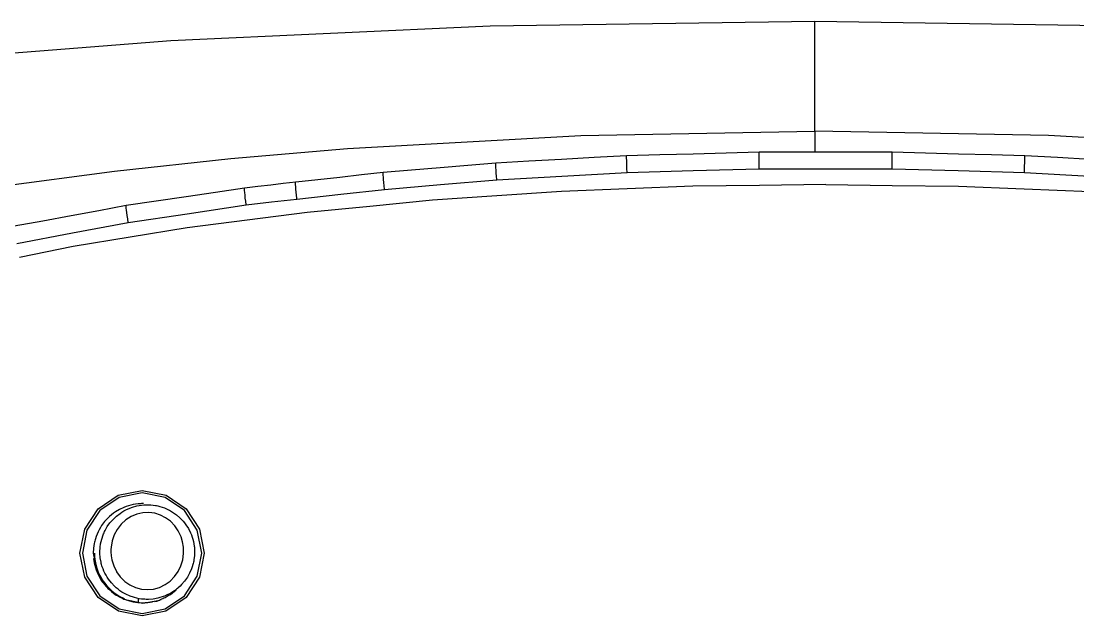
# Model space of a CAD drawing. Header units: millimetres. Extents: x 10547 to 11305, y 9897 to 10391.
# Drawn here: x 11049.781 to 11050.496, y 10070.137 to 10070.54 of the extents above; entities that cross this region are included whole.
import ezdxf

# ---------------------------------------------------------------- set-up
doc = ezdxf.new("R2010")
doc.units = ezdxf.units.MM
doc.layers.add('LG-AIRCON', color=240, linetype='Continuous')
doc.layers.add('LG-실내기', color=6, linetype='Continuous')

# ---------------------------------------------------------------- blocks, each defined once
blk = doc.blocks.new('15215')
at = {"layer": 'LG-실내기', "color": 0, "linetype": 'Continuous'}
for p, q in [((-7214.207, 12654.135), (-7185.199, 12655.464)), ((-7185.199, 12655.464), (-7155.739, 12655.907)), ((-7155.739, 12650.921), (-7155.739, 12655.907)), ((-7155.739, 12655.907), (-7125.558, 12655.442)), ((-7244.223, 12651.76), (-7214.207, 12654.135)), ((-7155.739, 12645.907), (-7155.739, 12650.921)), ((-7198.17, 12644.325), (-7176.969, 12645.517)), ((-7176.969, 12645.517), (-7155.739, 12645.907)), ((-7155.739, 12645.907), (-7155.739, 12644.024)), ((-7134.509, 12645.517), (-7155.739, 12645.907)), ((-7113.309, 12644.325), (-7134.509, 12645.517)), ((-7208.749, 12643.414), (-7198.17, 12644.325)), ((-7175.768, 12643.53), (-7172.813, 12643.694)), ((-7172.817, 12643.581), (-7172.816, 12643.665)), ((-7172.814, 12643.443), (-7172.817, 12643.581)), ((-7172.816, 12643.665), (-7172.813, 12643.694)), ((-7172.813, 12643.694), (-7169.799, 12643.777)), ((-7169.799, 12643.777), (-7166.786, 12643.859)), ((-7166.786, 12643.859), (-7163.784, 12643.942)), ((-7163.784, 12643.942), (-7160.782, 12644.024)), ((-7160.783, 12644.017), (-7160.782, 12644.024)), ((-7160.783, 12643.995), (-7160.783, 12644.017)), ((-7160.783, 12643.96), (-7160.783, 12643.995)), ((-7160.783, 12643.911), (-7160.783, 12643.96)), ((-7160.783, 12643.848), (-7160.783, 12643.911)), ((-7160.782, 12643.772), (-7160.783, 12643.848)), ((-7160.782, 12644.024), (-7157.761, 12644.024)), ((-7160.782, 12643.684), (-7160.782, 12643.772)), ((-7160.781, 12643.583), (-7160.782, 12643.684)), ((-7160.78, 12643.471), (-7160.781, 12643.583)), ((-7157.761, 12644.024), (-7154.74, 12644.024)), ((-7154.74, 12644.024), (-7151.718, 12644.024)), ((-7151.718, 12644.024), (-7148.696, 12644.024)), ((-7148.698, 12643.471), (-7148.697, 12643.583)), ((-7148.697, 12643.583), (-7148.696, 12643.684)), ((-7148.696, 12644.017), (-7148.696, 12644.024)), ((-7148.696, 12644.024), (-7145.695, 12643.942)), ((-7148.695, 12643.995), (-7148.696, 12644.017)), ((-7148.696, 12643.772), (-7148.695, 12643.848)), ((-7148.696, 12643.684), (-7148.696, 12643.772)), ((-7148.695, 12643.96), (-7148.695, 12643.995)), ((-7148.695, 12643.911), (-7148.695, 12643.96)), ((-7148.695, 12643.848), (-7148.695, 12643.911)), ((-7145.695, 12643.942), (-7142.693, 12643.859)), ((-7142.693, 12643.859), (-7139.679, 12643.777)), ((-7139.679, 12643.777), (-7136.665, 12643.694)), ((-7136.662, 12643.665), (-7136.665, 12643.694)), ((-7136.665, 12643.694), (-7133.711, 12643.53)), ((-7136.664, 12643.443), (-7136.662, 12643.581)), ((-7136.662, 12643.581), (-7136.662, 12643.665)), ((-7219.306, 12642.273), (-7208.749, 12643.414)), ((-7192.333, 12642.391), (-7189.759, 12642.608)), ((-7189.759, 12642.608), (-7187.22, 12642.822)), ((-7187.22, 12642.822), (-7184.681, 12643.037)), ((-7184.686, 12642.923), (-7184.685, 12643.008)), ((-7184.682, 12642.785), (-7184.686, 12642.923)), ((-7184.685, 12643.008), (-7184.681, 12643.037)), ((-7184.675, 12642.597), (-7184.682, 12642.785)), ((-7184.681, 12643.037), (-7181.702, 12643.202)), ((-7184.664, 12642.365), (-7184.675, 12642.597)), ((-7181.702, 12643.202), (-7178.723, 12643.367)), ((-7178.723, 12643.367), (-7175.768, 12643.53)), ((-7172.81, 12643.255), (-7172.814, 12643.443)), ((-7172.803, 12643.023), (-7172.81, 12643.255)), ((-7172.795, 12642.754), (-7172.803, 12643.023)), ((-7172.785, 12642.473), (-7172.795, 12642.754)), ((-7160.779, 12643.35), (-7160.78, 12643.471)), ((-7160.777, 12643.22), (-7160.779, 12643.35)), ((-7160.776, 12643.079), (-7160.777, 12643.22)), ((-7160.774, 12642.931), (-7160.776, 12643.079)), ((-7160.772, 12642.778), (-7160.774, 12642.931)), ((-7160.771, 12642.699), (-7160.772, 12642.778)), ((-7160.77, 12642.619), (-7160.771, 12642.699)), ((-7160.77, 12642.578), (-7160.77, 12642.619)), ((-7148.708, 12642.619), (-7148.707, 12642.699)), ((-7148.708, 12642.578), (-7148.708, 12642.619)), ((-7148.707, 12642.699), (-7148.706, 12642.778)), ((-7148.706, 12642.778), (-7148.704, 12642.931)), ((-7148.704, 12642.931), (-7148.702, 12643.079)), ((-7148.702, 12643.079), (-7148.701, 12643.22)), ((-7148.701, 12643.22), (-7148.699, 12643.35)), ((-7148.699, 12643.35), (-7148.698, 12643.471)), ((-7136.693, 12642.473), (-7136.684, 12642.754)), ((-7136.684, 12642.754), (-7136.675, 12643.023)), ((-7136.675, 12643.023), (-7136.668, 12643.255)), ((-7136.668, 12643.255), (-7136.664, 12643.443)), ((-7133.711, 12643.53), (-7130.756, 12643.367)), ((-7229.831, 12640.88), (-7219.306, 12642.273)), ((-7200.85, 12641.521), (-7198.84, 12641.742)), ((-7198.84, 12641.742), (-7196.874, 12641.958)), ((-7196.874, 12641.958), (-7194.908, 12642.174)), ((-7194.914, 12642.144), (-7194.908, 12642.174)), ((-7194.914, 12642.059), (-7194.914, 12642.144)), ((-7194.909, 12641.921), (-7194.914, 12642.059)), ((-7194.898, 12641.734), (-7194.909, 12641.921)), ((-7194.908, 12642.174), (-7192.333, 12642.391)), ((-7194.882, 12641.502), (-7194.898, 12641.734)), ((-7184.649, 12642.096), (-7184.664, 12642.365)), ((-7184.632, 12641.813), (-7184.649, 12642.096)), ((-7184.613, 12641.51), (-7184.632, 12641.813)), ((-7178.691, 12641.791), (-7184.609, 12641.46)), ((-7172.771, 12642.122), (-7178.691, 12641.791)), ((-7172.774, 12642.174), (-7172.785, 12642.473)), ((-7172.773, 12642.148), (-7172.774, 12642.174)), ((-7172.771, 12642.122), (-7172.773, 12642.148)), ((-7166.77, 12642.289), (-7172.771, 12642.122)), ((-7160.768, 12642.455), (-7166.77, 12642.289)), ((-7160.769, 12642.537), (-7160.77, 12642.578)), ((-7160.769, 12642.496), (-7160.769, 12642.537)), ((-7160.768, 12642.455), (-7160.769, 12642.496)), ((-7154.739, 12642.455), (-7160.768, 12642.455)), ((-7148.71, 12642.455), (-7154.739, 12642.455)), ((-7148.71, 12642.455), (-7148.709, 12642.496)), ((-7142.708, 12642.289), (-7148.71, 12642.455)), ((-7148.709, 12642.537), (-7148.708, 12642.578)), ((-7148.709, 12642.496), (-7148.709, 12642.537)), ((-7136.707, 12642.122), (-7142.708, 12642.289)), ((-7136.707, 12642.122), (-7136.706, 12642.148)), ((-7130.787, 12641.791), (-7136.707, 12642.122)), ((-7136.706, 12642.148), (-7136.705, 12642.174)), ((-7136.705, 12642.174), (-7136.693, 12642.473)), ((-7210.153, 12640.374), (-7207.497, 12640.767)), ((-7207.505, 12640.737), (-7207.497, 12640.767)), ((-7207.505, 12640.652), (-7207.505, 12640.737)), ((-7207.497, 12640.767), (-7206.31, 12640.904)), ((-7206.31, 12640.904), (-7205.123, 12641.04)), ((-7205.123, 12641.04), (-7203.992, 12641.17)), ((-7203.992, 12641.17), (-7202.861, 12641.301)), ((-7202.87, 12641.186), (-7202.868, 12641.271)), ((-7202.864, 12641.047), (-7202.87, 12641.186)), ((-7202.868, 12641.271), (-7202.861, 12641.301)), ((-7202.853, 12640.86), (-7202.864, 12641.047)), ((-7202.861, 12641.301), (-7200.85, 12641.521)), ((-7202.835, 12640.629), (-7202.853, 12640.86)), ((-7194.861, 12641.233), (-7194.882, 12641.502)), ((-7194.838, 12640.949), (-7194.861, 12641.233)), ((-7194.811, 12640.645), (-7194.838, 12640.949)), ((-7189.708, 12641.025), (-7194.806, 12640.59)), ((-7184.609, 12641.46), (-7189.708, 12641.025)), ((-7184.611, 12641.485), (-7184.613, 12641.51)), ((-7184.609, 12641.46), (-7184.611, 12641.485)), ((-7166.795, 12640.904), (-7172.766, 12640.663)), ((-7160.767, 12640.985), (-7166.795, 12640.904)), ((-7154.739, 12641.065), (-7160.767, 12640.985)), ((-7154.739, 12641.065), (-7148.711, 12640.985)), ((-7148.711, 12640.985), (-7142.683, 12640.904)), ((-7142.683, 12640.904), (-7136.713, 12640.663)), ((-7215.524, 12639.578), (-7212.809, 12639.98)), ((-7212.809, 12639.98), (-7210.153, 12640.374)), ((-7207.498, 12640.513), (-7207.505, 12640.652)), ((-7207.483, 12640.326), (-7207.498, 12640.513)), ((-7207.461, 12640.095), (-7207.483, 12640.326)), ((-7207.433, 12639.827), (-7207.461, 12640.095)), ((-7207.4, 12639.534), (-7207.433, 12639.827)), ((-7202.747, 12639.709), (-7205.052, 12639.441)), ((-7202.811, 12640.36), (-7202.835, 12640.629)), ((-7202.787, 12640.102), (-7202.811, 12640.36)), ((-7202.759, 12639.828), (-7202.787, 12640.102)), ((-7202.753, 12639.769), (-7202.759, 12639.828)), ((-7202.747, 12639.709), (-7202.753, 12639.769)), ((-7198.777, 12640.15), (-7202.747, 12639.709)), ((-7194.806, 12640.59), (-7198.777, 12640.15)), ((-7194.809, 12640.617), (-7194.811, 12640.645)), ((-7194.806, 12640.59), (-7194.809, 12640.617)), ((-7184.59, 12640.022), (-7190.444, 12639.623)), ((-7178.735, 12640.422), (-7184.59, 12640.022)), ((-7172.766, 12640.663), (-7178.735, 12640.422)), ((-7136.713, 12640.663), (-7130.743, 12640.422)), ((-7220.746, 12638.712), (-7218.239, 12639.175)), ((-7218.249, 12639.145), (-7218.239, 12639.175)), ((-7218.248, 12639.059), (-7218.249, 12639.145)), ((-7218.238, 12638.92), (-7218.248, 12639.059)), ((-7218.239, 12639.175), (-7215.524, 12639.578)), ((-7218.219, 12638.733), (-7218.238, 12638.92)), ((-7207.357, 12639.173), (-7212.707, 12638.373)), ((-7207.362, 12639.221), (-7207.4, 12639.534)), ((-7207.36, 12639.197), (-7207.362, 12639.221)), ((-7207.357, 12639.173), (-7207.36, 12639.197)), ((-7205.052, 12639.441), (-7207.357, 12639.173)), ((-7196.127, 12639.069), (-7201.809, 12638.515)), ((-7190.444, 12639.623), (-7196.127, 12639.069)), ((-7225.83, 12637.773), (-7223.252, 12638.249)), ((-7223.252, 12638.249), (-7220.746, 12638.712)), ((-7218.191, 12638.503), (-7218.219, 12638.733)), ((-7218.155, 12638.235), (-7218.191, 12638.503)), ((-7218.112, 12637.937), (-7218.155, 12638.235)), ((-7218.064, 12637.617), (-7218.112, 12637.937)), ((-7212.707, 12638.373), (-7218.056, 12637.572)), ((-7207.266, 12637.812), (-7212.721, 12637.11)), ((-7201.809, 12638.515), (-7207.266, 12637.812)), ((-7228.407, 12637.297), (-7225.83, 12637.773)), ((-7218.056, 12637.572), (-7223.116, 12636.628)), ((-7218.06, 12637.595), (-7218.064, 12637.617)), ((-7218.056, 12637.572), (-7218.06, 12637.595)), ((-7212.721, 12637.11), (-7217.899, 12636.265)), ((-7223.116, 12636.628), (-7228.173, 12635.684)), ((-7217.899, 12636.265), (-7223.074, 12635.42)), ((-7223.074, 12635.42), (-7227.923, 12634.44)), ((-7218.971, 12612.822), (-7216.802, 12613.266)), ((-7216.796, 12613.05), (-7218.883, 12612.623)), ((-7216.802, 12613.266), (-7214.634, 12612.821)), ((-7214.71, 12612.622), (-7216.796, 12613.05)), ((-7220.799, 12611.59), (-7218.971, 12612.822)), ((-7218.883, 12612.623), (-7220.642, 12611.438)), ((-7217.824, 12611.933), (-7218.037, 12611.874)), ((-7217.609, 12611.98), (-7217.824, 12611.933)), ((-7217.393, 12612.018), (-7217.609, 12611.98)), ((-7217.175, 12612.044), (-7217.393, 12612.018)), ((-7217.28, 12611.86), (-7217.073, 12611.902)), ((-7217.065, 12612.054), (-7217.175, 12612.044)), ((-7217.073, 12611.902), (-7216.863, 12611.933)), ((-7216.955, 12612.06), (-7217.065, 12612.054)), ((-7216.844, 12612.064), (-7216.955, 12612.06)), ((-7216.863, 12611.933), (-7216.651, 12611.954)), ((-7216.733, 12612.065), (-7216.844, 12612.064)), ((-7216.69, 12612.065), (-7216.733, 12612.065)), ((-7216.651, 12611.954), (-7216.44, 12611.964)), ((-7216.44, 12611.964), (-7216.019, 12611.954)), ((-7216.019, 12611.954), (-7215.599, 12611.902)), ((-7215.599, 12611.902), (-7215.495, 12611.883)), ((-7215.495, 12611.883), (-7215.391, 12611.86)), ((-7212.955, 12611.432), (-7214.71, 12612.622)), ((-7214.634, 12612.821), (-7212.811, 12611.584)), ((-7222.01, 12609.746), (-7220.799, 12611.59)), ((-7220.642, 12611.438), (-7221.808, 12609.663)), ((-7219.587, 12611.049), (-7219.756, 12610.905)), ((-7219.412, 12611.186), (-7219.587, 12611.049)), ((-7219.444, 12610.636), (-7219.14, 12610.925)), ((-7219.231, 12611.313), (-7219.412, 12611.186)), ((-7218.854, 12611.538), (-7219.231, 12611.313)), ((-7219.14, 12610.925), (-7218.81, 12611.182)), ((-7218.455, 12611.726), (-7218.854, 12611.538)), ((-7218.81, 12611.182), (-7218.636, 12611.298)), ((-7218.636, 12611.298), (-7218.456, 12611.406)), ((-7218.456, 12611.406), (-7218.269, 12611.506)), ((-7218.247, 12611.805), (-7218.455, 12611.726)), ((-7218.269, 12611.506), (-7218.078, 12611.596)), ((-7218.037, 12611.874), (-7218.247, 12611.805)), ((-7218.078, 12611.596), (-7217.685, 12611.748)), ((-7217.288, 12611.116), (-7217.808, 12610.897)), ((-7217.685, 12611.748), (-7217.28, 12611.86)), ((-7216.734, 12611.24), (-7217.288, 12611.116)), ((-7216.192, 12611.262), (-7216.734, 12611.24)), ((-7215.655, 12611.19), (-7216.192, 12611.262)), ((-7215.146, 12611.029), (-7215.655, 12611.19)), ((-7215.391, 12611.86), (-7215.287, 12611.836)), ((-7215.287, 12611.836), (-7215.185, 12611.809)), ((-7215.185, 12611.809), (-7214.983, 12611.747)), ((-7214.672, 12610.788), (-7215.146, 12611.029)), ((-7214.983, 12611.747), (-7214.785, 12611.676)), ((-7214.785, 12611.676), (-7214.591, 12611.596)), ((-7214.591, 12611.596), (-7214.401, 12611.506)), ((-7214.401, 12611.506), (-7214.307, 12611.457)), ((-7214.307, 12611.457), (-7214.215, 12611.406)), ((-7214.215, 12611.406), (-7214.123, 12611.353)), ((-7214.123, 12611.353), (-7214.033, 12611.297)), ((-7214.033, 12611.297), (-7213.69, 12611.056)), ((-7213.69, 12611.056), (-7213.373, 12610.783)), ((-7211.793, 12609.654), (-7212.955, 12611.432)), ((-7212.811, 12611.584), (-7211.604, 12609.737)), ((-7220.476, 12610.073), (-7220.595, 12609.886)), ((-7220.212, 12610.427), (-7220.476, 12610.073)), ((-7219.916, 12610.753), (-7220.212, 12610.427)), ((-7220.069, 12609.798), (-7219.961, 12609.977)), ((-7219.961, 12609.977), (-7219.72, 12610.318)), ((-7219.756, 12610.905), (-7219.916, 12610.753)), ((-7219.72, 12610.318), (-7219.444, 12610.636)), ((-7218.716, 12610.187), (-7219.065, 12609.729)), ((-7218.294, 12610.581), (-7218.716, 12610.187)), ((-7217.808, 12610.897), (-7218.294, 12610.581)), ((-7214.229, 12610.458), (-7214.672, 12610.788)), ((-7213.846, 12610.061), (-7214.229, 12610.458)), ((-7213.515, 12609.58), (-7213.846, 12610.061)), ((-7213.373, 12610.783), (-7213.224, 12610.634)), ((-7213.224, 12610.634), (-7213.083, 12610.478)), ((-7213.083, 12610.478), (-7212.949, 12610.316)), ((-7212.949, 12610.316), (-7212.824, 12610.147)), ((-7212.824, 12610.147), (-7212.6, 12609.795)), ((-7222.444, 12607.566), (-7222.01, 12609.746)), ((-7221.808, 12609.663), (-7222.226, 12607.566)), ((-7220.974, 12609.089), (-7221.043, 12608.88)), ((-7220.894, 12609.294), (-7220.974, 12609.089)), ((-7220.805, 12609.495), (-7220.894, 12609.294)), ((-7220.705, 12609.692), (-7220.805, 12609.495)), ((-7220.595, 12609.886), (-7220.705, 12609.692)), ((-7220.474, 12608.831), (-7220.341, 12609.228)), ((-7220.341, 12609.228), (-7220.302, 12609.326)), ((-7220.302, 12609.326), (-7220.26, 12609.423)), ((-7220.26, 12609.423), (-7220.215, 12609.519)), ((-7220.215, 12609.519), (-7220.169, 12609.614)), ((-7220.169, 12609.614), (-7220.069, 12609.798)), ((-7219.335, 12609.221), (-7219.519, 12608.679)), ((-7219.065, 12609.729), (-7219.335, 12609.221)), ((-7213.267, 12609.05), (-7213.515, 12609.58)), ((-7213.13, 12608.592), (-7213.267, 12609.05)), ((-7212.6, 12609.795), (-7212.41, 12609.422)), ((-7212.41, 12609.422), (-7212.329, 12609.227)), ((-7212.329, 12609.227), (-7212.257, 12609.028)), ((-7212.257, 12609.028), (-7212.195, 12608.827)), ((-7211.379, 12607.557), (-7211.793, 12609.654)), ((-7211.604, 12609.737), (-7211.173, 12607.558)), ((-7221.152, 12608.449), (-7221.217, 12608.01)), ((-7221.128, 12608.558), (-7221.152, 12608.449)), ((-7221.103, 12608.666), (-7221.128, 12608.558)), ((-7221.074, 12608.774), (-7221.103, 12608.666)), ((-7221.043, 12608.88), (-7221.074, 12608.774)), ((-7220.622, 12608.002), (-7220.612, 12608.108)), ((-7220.612, 12608.108), (-7220.6, 12608.213)), ((-7220.6, 12608.213), (-7220.585, 12608.318)), ((-7220.585, 12608.318), (-7220.568, 12608.422)), ((-7220.568, 12608.422), (-7220.474, 12608.831)), ((-7219.618, 12608.113), (-7219.632, 12607.9)), ((-7219.519, 12608.679), (-7219.618, 12608.113)), ((-7213.053, 12608.119), (-7213.13, 12608.592)), ((-7213.042, 12607.541), (-7213.053, 12608.119)), ((-7212.195, 12608.827), (-7212.143, 12608.623)), ((-7212.143, 12608.623), (-7212.101, 12608.416)), ((-7212.101, 12608.416), (-7212.069, 12608.207)), ((-7212.069, 12608.207), (-7212.057, 12608.102)), ((-7212.057, 12608.102), (-7212.048, 12607.996)), ((-7222.016, 12605.391), (-7222.444, 12607.566)), ((-7222.226, 12607.566), (-7221.814, 12605.474)), ((-7221.245, 12607.565), (-7220.895, 12605.822)), ((-7221.217, 12608.01), (-7221.239, 12607.565)), ((-7221.128, 12607.565), (-7221.118, 12607.27)), ((-7221.118, 12607.27), (-7221.09, 12606.975)), ((-7220.634, 12607.577), (-7220.633, 12607.79)), ((-7220.605, 12607.153), (-7220.634, 12607.577)), ((-7220.633, 12607.79), (-7220.622, 12608.002)), ((-7220.533, 12606.735), (-7220.605, 12607.153)), ((-7219.632, 12607.9), (-7219.634, 12607.687)), ((-7219.634, 12607.687), (-7219.609, 12607.322)), ((-7219.609, 12607.322), (-7219.548, 12606.959)), ((-7213.121, 12606.966), (-7213.042, 12607.541)), ((-7212.046, 12607.364), (-7212.096, 12606.946)), ((-7212.048, 12607.996), (-7212.041, 12607.89)), ((-7212.037, 12607.785), (-7212.046, 12607.364)), ((-7212.041, 12607.89), (-7212.037, 12607.785)), ((-7211.798, 12605.463), (-7211.379, 12607.557)), ((-7211.173, 12607.558), (-7211.608, 12605.381)), ((-7221.212, 12607.071), (-7221.153, 12606.687)), ((-7221.153, 12606.687), (-7221.105, 12606.472)), ((-7221.105, 12606.472), (-7221.045, 12606.259)), ((-7221.09, 12606.975), (-7221.042, 12606.686)), ((-7221.045, 12606.259), (-7220.976, 12606.048)), ((-7221.042, 12606.686), (-7220.975, 12606.4)), ((-7220.975, 12606.4), (-7220.889, 12606.117)), ((-7220.509, 12606.631), (-7220.533, 12606.735)), ((-7220.482, 12606.528), (-7220.509, 12606.631)), ((-7220.453, 12606.426), (-7220.482, 12606.528)), ((-7220.421, 12606.325), (-7220.453, 12606.426)), ((-7220.35, 12606.126), (-7220.421, 12606.325)), ((-7220.27, 12605.932), (-7220.35, 12606.126)), ((-7219.548, 12606.959), (-7219.38, 12606.408)), ((-7219.38, 12606.408), (-7219.127, 12605.89)), ((-7213.54, 12605.896), (-7213.288, 12606.414)), ((-7213.288, 12606.414), (-7213.121, 12606.966)), ((-7212.319, 12606.129), (-7212.488, 12605.744)), ((-7212.248, 12606.328), (-7212.319, 12606.129)), ((-7212.187, 12606.531), (-7212.248, 12606.328)), ((-7212.161, 12606.634), (-7212.187, 12606.531)), ((-7212.136, 12606.737), (-7212.161, 12606.634)), ((-7212.115, 12606.842), (-7212.136, 12606.737)), ((-7212.096, 12606.946), (-7212.115, 12606.842)), ((-7220.799, 12603.541), (-7222.016, 12605.391)), ((-7221.814, 12605.474), (-7220.643, 12603.694)), ((-7220.976, 12606.048), (-7220.895, 12605.84)), ((-7220.895, 12605.84), (-7220.707, 12605.442)), ((-7220.895, 12605.822), (-7219.921, 12604.351)), ((-7220.889, 12606.117), (-7220.784, 12605.84)), ((-7220.784, 12605.84), (-7220.662, 12605.571)), ((-7220.707, 12605.442), (-7220.48, 12605.064)), ((-7220.662, 12605.571), (-7220.523, 12605.31)), ((-7220.523, 12605.31), (-7220.368, 12605.062)), ((-7220.18, 12605.741), (-7220.27, 12605.932)), ((-7220.081, 12605.554), (-7220.18, 12605.741)), ((-7219.972, 12605.372), (-7220.081, 12605.554)), ((-7219.854, 12605.194), (-7219.972, 12605.372)), ((-7219.595, 12604.861), (-7219.854, 12605.194)), ((-7219.127, 12605.89), (-7219.123, 12605.883)), ((-7219.123, 12605.883), (-7219.119, 12605.877)), ((-7219.119, 12605.877), (-7218.784, 12605.409)), ((-7218.784, 12605.409), (-7218.375, 12605.003)), ((-7214.264, 12605.03), (-7213.866, 12605.433)), ((-7213.866, 12605.433), (-7213.54, 12605.896)), ((-7212.962, 12603.692), (-7211.798, 12605.463)), ((-7212.697, 12605.374), (-7212.94, 12605.027)), ((-7211.608, 12605.381), (-7212.817, 12603.54)), ((-7212.488, 12605.744), (-7212.697, 12605.374)), ((-7220.48, 12605.064), (-7220.418, 12604.973)), ((-7220.418, 12604.973), (-7220.353, 12604.883)), ((-7220.368, 12605.062), (-7220.197, 12604.824)), ((-7220.353, 12604.883), (-7220.285, 12604.795)), ((-7220.285, 12604.795), (-7220.216, 12604.708)), ((-7220.216, 12604.708), (-7220.071, 12604.54)), ((-7220.197, 12604.824), (-7220.009, 12604.596)), ((-7220.071, 12604.54), (-7219.918, 12604.38)), ((-7220.009, 12604.596), (-7219.807, 12604.38)), ((-7219.921, 12604.351), (-7218.457, 12603.373)), ((-7219.918, 12604.38), (-7219.592, 12604.085)), ((-7219.807, 12604.38), (-7219.591, 12604.179)), ((-7219.305, 12604.556), (-7219.595, 12604.861)), ((-7219.149, 12604.414), (-7219.305, 12604.556)), ((-7218.984, 12604.278), (-7219.149, 12604.414)), ((-7218.814, 12604.152), (-7218.984, 12604.278)), ((-7218.375, 12605.003), (-7217.916, 12604.682)), ((-7217.916, 12604.682), (-7217.408, 12604.443)), ((-7217.408, 12604.443), (-7216.872, 12604.3)), ((-7216.872, 12604.3), (-7216.319, 12604.253)), ((-7216.319, 12604.253), (-7215.764, 12604.306)), ((-7215.764, 12604.306), (-7215.227, 12604.457)), ((-7215.227, 12604.457), (-7214.721, 12604.702)), ((-7214.721, 12604.702), (-7214.264, 12605.03)), ((-7214.241, 12603.822), (-7213.703, 12604.244)), ((-7213.769, 12604.215), (-7213.855, 12604.153)), ((-7213.684, 12604.28), (-7213.769, 12604.215)), ((-7213.601, 12604.346), (-7213.684, 12604.28)), ((-7213.52, 12604.415), (-7213.601, 12604.346)), ((-7213.363, 12604.558), (-7213.52, 12604.415)), ((-7213.214, 12604.707), (-7213.363, 12604.558)), ((-7212.94, 12605.027), (-7213.214, 12604.707)), ((-7218.958, 12602.304), (-7220.799, 12603.541)), ((-7220.643, 12603.694), (-7218.872, 12602.504)), ((-7219.592, 12604.085), (-7219.237, 12603.822)), ((-7219.591, 12604.179), (-7219.363, 12603.991)), ((-7219.363, 12603.991), (-7219.125, 12603.821)), ((-7219.237, 12603.822), (-7219.144, 12603.762)), ((-7219.144, 12603.762), (-7219.049, 12603.704)), ((-7219.125, 12603.821), (-7218.877, 12603.667)), ((-7219.049, 12603.704), (-7218.953, 12603.648)), ((-7218.953, 12603.648), (-7218.856, 12603.595)), ((-7218.877, 12603.667), (-7218.422, 12603.439)), ((-7218.856, 12603.595), (-7218.66, 12603.496)), ((-7218.638, 12604.034), (-7218.814, 12604.152)), ((-7218.66, 12603.496), (-7218.458, 12603.407)), ((-7218.272, 12603.826), (-7218.638, 12604.034)), ((-7218.458, 12603.407), (-7218.253, 12603.328)), ((-7218.457, 12603.373), (-7216.736, 12603.024)), ((-7217.886, 12603.655), (-7218.272, 12603.826)), ((-7218.253, 12603.328), (-7218.044, 12603.259)), ((-7218.044, 12603.259), (-7217.938, 12603.228)), ((-7217.786, 12603.618), (-7217.886, 12603.655)), ((-7217.685, 12603.583), (-7217.786, 12603.618)), ((-7217.584, 12603.551), (-7217.685, 12603.583)), ((-7217.482, 12603.521), (-7217.584, 12603.551)), ((-7217.277, 12603.47), (-7217.482, 12603.521)), ((-7217.07, 12603.429), (-7217.277, 12603.47)), ((-7217.135, 12603.144), (-7217.135, 12603.44)), ((-7216.862, 12603.398), (-7217.07, 12603.429)), ((-7216.652, 12603.377), (-7216.862, 12603.398)), ((-7216.736, 12603.024), (-7215.183, 12603.306)), ((-7216.547, 12603.371), (-7216.652, 12603.377)), ((-7216.44, 12603.367), (-7216.547, 12603.371)), ((-7216.334, 12603.365), (-7216.44, 12603.367)), ((-7216.227, 12603.367), (-7216.334, 12603.365)), ((-7215.805, 12603.398), (-7216.227, 12603.367)), ((-7215.39, 12603.47), (-7215.805, 12603.398)), ((-7215.467, 12603.217), (-7215.069, 12603.344)), ((-7215.186, 12603.522), (-7215.39, 12603.47)), ((-7214.983, 12603.584), (-7215.186, 12603.522)), ((-7215.148, 12603.356), (-7215.02, 12603.407)), ((-7215.02, 12603.407), (-7214.918, 12603.45)), ((-7214.882, 12603.618), (-7214.983, 12603.584)), ((-7214.918, 12603.45), (-7214.818, 12603.496)), ((-7214.782, 12603.656), (-7214.882, 12603.618)), ((-7214.818, 12603.496), (-7214.718, 12603.545)), ((-7214.684, 12603.695), (-7214.782, 12603.656)), ((-7214.722, 12602.507), (-7212.962, 12603.692)), ((-7214.718, 12603.545), (-7214.619, 12603.596)), ((-7214.587, 12603.737), (-7214.684, 12603.695)), ((-7212.817, 12603.54), (-7214.645, 12602.308)), ((-7214.619, 12603.596), (-7214.427, 12603.705)), ((-7214.21, 12603.927), (-7214.587, 12603.737)), ((-7214.427, 12603.705), (-7214.241, 12603.822)), ((-7213.855, 12604.153), (-7214.21, 12603.927)), ((-7216.801, 12601.865), (-7218.958, 12602.304)), ((-7218.872, 12602.504), (-7216.797, 12602.081)), ((-7217.938, 12603.228), (-7217.831, 12603.2)), ((-7217.831, 12603.2), (-7217.723, 12603.174)), ((-7217.723, 12603.174), (-7217.614, 12603.151)), ((-7217.614, 12603.151), (-7217.178, 12603.087)), ((-7217.178, 12603.087), (-7216.739, 12603.065)), ((-7214.645, 12602.308), (-7216.801, 12601.865)), ((-7216.797, 12602.081), (-7214.722, 12602.507)), ((-7216.739, 12603.065), (-7216.519, 12603.071)), ((-7216.519, 12603.071), (-7216.298, 12603.087)), ((-7216.298, 12603.087), (-7216.188, 12603.099)), ((-7216.188, 12603.099), (-7216.078, 12603.114)), ((-7216.078, 12603.114), (-7215.861, 12603.152)), ((-7215.646, 12603.173), (-7215.467, 12603.217))]:
    blk.add_line(p, q, dxfattribs=at)

msp = doc.modelspace()

# ---------------------------------------------------------------- block references
at = {"layer": 'LG-AIRCON', "xscale": 0.007449840356167105, "yscale": 0.007449840356167105, "zscale": 0.007449840356167105}
msp.add_blockref('15215', (11103.62667, 9976.25514), dxfattribs=at)

doc.saveas('drawing.dxf')
